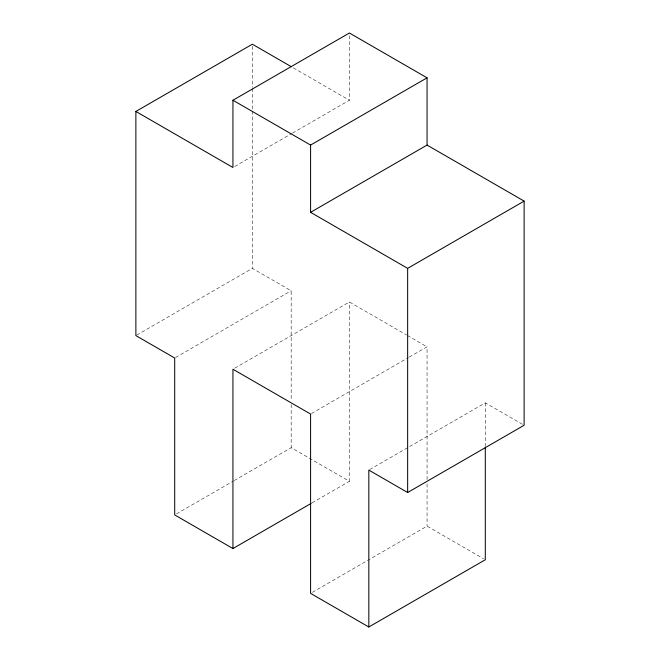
<?xml version="1.0" encoding="UTF-8"?>
<svg xmlns="http://www.w3.org/2000/svg" width="660" height="660" viewBox="0 0 660 660"><rect width="100%" height="100%" fill="white"/><g stroke="black" fill="none" stroke-linecap="round" stroke-linejoin="round"><path stroke-width="0.49" stroke-dasharray="3.3 2.47" d="M234.721 166.46L291.621 133.609M292.512 133.097L349.412 100.246L349.412 35.038M136.768 335.09L252.351 268.364L291.175 290.771L291.175 400.504M175.593 357.505L291.175 290.771M234.721 368.197L349.412 301.983L406.535 334.958M311.479 413.539L408.391 357.588M409.274 357.076L427.061 346.813L427.061 479.754M176.484 513.901L233.384 481.049M234.275 480.529L291.175 447.678L349.412 481.305L349.412 301.983M312.073 502.862L349.412 481.305M369.715 469.582L485.298 402.847L524.122 425.263M312.37 592.35L427.061 526.135L483.532 558.739M293.312 67.856L349.412 100.246M407.426 335.478L427.061 346.813M485.298 402.847L485.298 445.921M427.061 483.879L427.061 526.135M291.175 404.613L291.175 447.678M252.351 46.266L252.351 87.392M252.351 88.424L252.351 110.014M252.351 111.045L252.351 268.364"/><path stroke-width="0.99" d="M311.182 503.374L232.939 548.551L174.702 514.924L174.702 358.017L135.877 335.602L135.877 111.449L252.351 44.212L291.53 66.825M135.877 111.449L232.939 167.492L232.939 100.246L349.412 33L427.061 77.831L427.061 145.076L310.588 212.322L310.588 145.076L427.061 77.831M310.588 212.322L407.649 268.356L524.122 201.11L524.122 425.263L407.649 492.508L368.825 470.093L368.825 627L310.588 593.381L310.588 414.059L232.939 369.229L232.939 548.551M368.825 627L485.298 559.754L485.298 446.944M427.061 145.076L524.122 201.11M232.939 100.246L310.588 145.076M407.649 268.356L407.649 492.508"/></g></svg>
